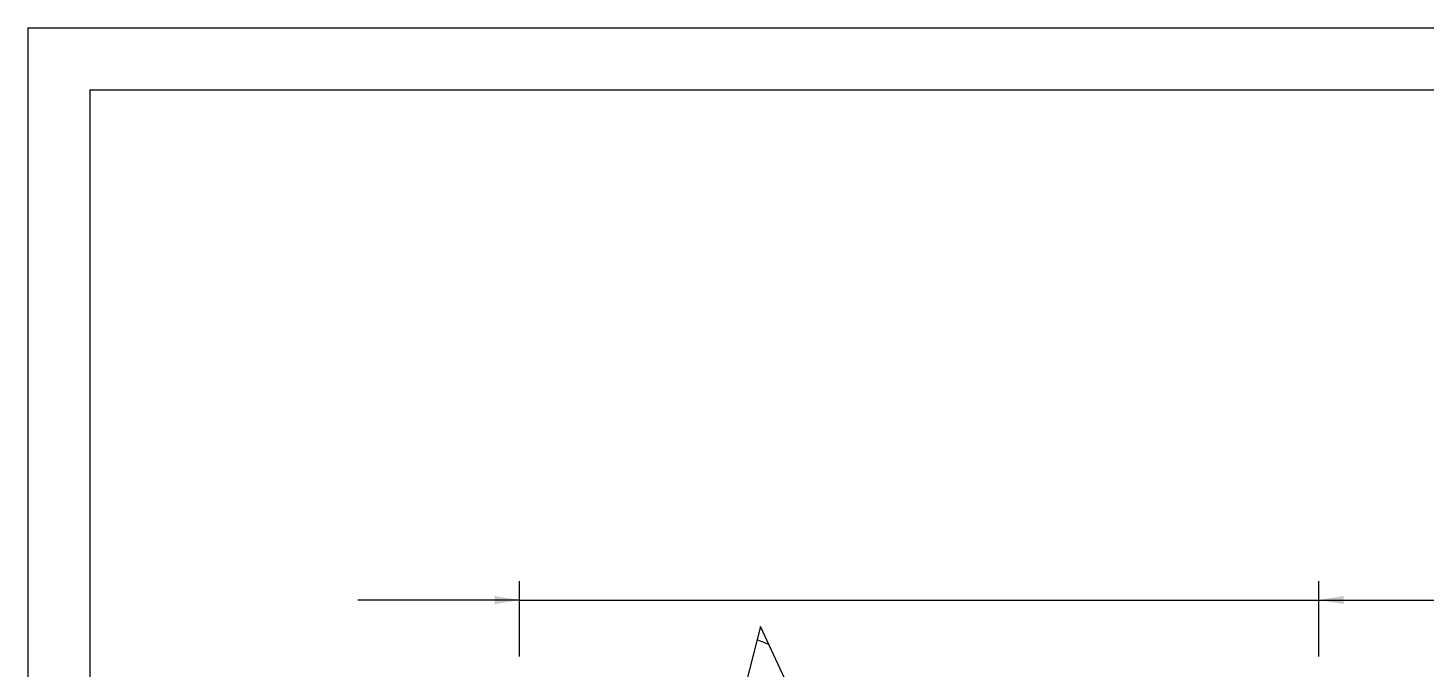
# Model space of a CAD drawing. Extents: x -129 to 26, y 0 to 100.
# Drawn here: x 0 to 16.93, y 25.25 to 33 of the extents above; entities that cross this region are included whole.
import ezdxf

# ---------------------------------------------------------------- set-up
doc = ezdxf.new("R2010")
doc.units = 0
doc.header["$LTSCALE"] = 1.5
doc.header["$MEASUREMENT"] = 0
doc.layers.get('DEFPOINTS').update_dxf_attribs({"linetype": 'CONTINUOUS'})
for name, color, linetype in [('8X11-TTB$0$B', 7, 'CONTINUOUS'), ('INSULATION', 40, 'CONTINUOUS'), ('STRUCTURE', 252, 'CONTINUOUS'), ('TEXT', 7, 'CONTINUOUS')]:
    doc.layers.add(name, color=color, linetype=linetype)
doc.styles.add('DETAILS', font='sanss___.ttf', dxfattribs={"height": 1})
doc.dimstyles.new('TYVEKDETAILS', dxfattribs={"dimscale": 6, "dimtxt": 1.5, "dimasz": 0.1, "dimexe": 0.75, "dimexo": 0.75, "dimgap": 0.75, "dimtad": 0, "dimtih": 1, "dimtoh": 1, "dimdec": 4, "dimzin": 0, "dimtxsty": 'DETAILS', "dimcen": 0.0625, "dimazin": 3, "dimtfac": 1, "dimtdec": 4, "dimtofl": 0, "dimtmove": 0, "dimatfit": 3, "dimtolj": 1, "dimtzin": 0})

msp = doc.modelspace()

# ---------------------------------------------------------------- linework, layer by layer
at = {"layer": '8X11-TTB$0$B', "color": 7}
for q in [(0.75, 0.7499999999999964), (24.75, 32.25000000000001)]:
    msp.add_line((0.7499999999999893, 32.25), q, dxfattribs=at)
at = {"layer": 'DEFPOINTS'}
for q in [(0, -3.552713678800501e-15), (25.5, 33)]:
    msp.add_line((-5.329070518200751e-15, 33), q, dxfattribs=at)
at = {"layer": 'INSULATION'}
msp.add_lwpolyline([(8.970119797295013, 25.54481158499059), (8.830394622292516, 25.60045811828454)], dxfattribs=at)
at = {"layer": 'STRUCTURE'}
msp.add_lwpolyline([(10.99360575111919, 25.07398918018573), (9.187370419201358, 25.073992136002), (8.871139710921284, 25.75931844954364), (8.516071791317074, 24.37495019250674), (8.193642776070249, 25.07398918018567), (6.393605751119196, 25.07398918018569)], dxfattribs=at)
at = {"layer": 'TEXT'}
for p, q in [((5.950436510225671, 25.39900101936648, 2.979996827461446e-09), (5.950436510225643, 26.30713858526603, 2.979996827461446e-09)), ((15.62984385701012, 25.39900101936648, -5.959993654922973e-09), (15.62984385701006, 26.30713858526604, -5.959993654922973e-09)), ((5.950436510225643, 26.08088170773523, 2.979996827461446e-09), (15.62984385701009, 26.08088170773522, -6.701943226240169e-09))]:
    msp.add_line(p, q, dxfattribs=at)

# ---------------------------------------------------------------- leaders
for points in [[(5.950436510225643, 26.08088170773523, 2.979996827461446e-09), (3.994335100492833, 26.08088170773523, 2.979996827461446e-09)], [(15.62984385701006, 26.08088170773523, 2.979996827461446e-09), (17.3852844650643, 26.0808907013688, 2.979996827461446e-09)]]:
    msp.add_leader(points, dimstyle='TYVEKDETAILS', override={"dimscale": 3, "dimfxl": 3}, dxfattribs=at)

doc.saveas('drawing.dxf')
